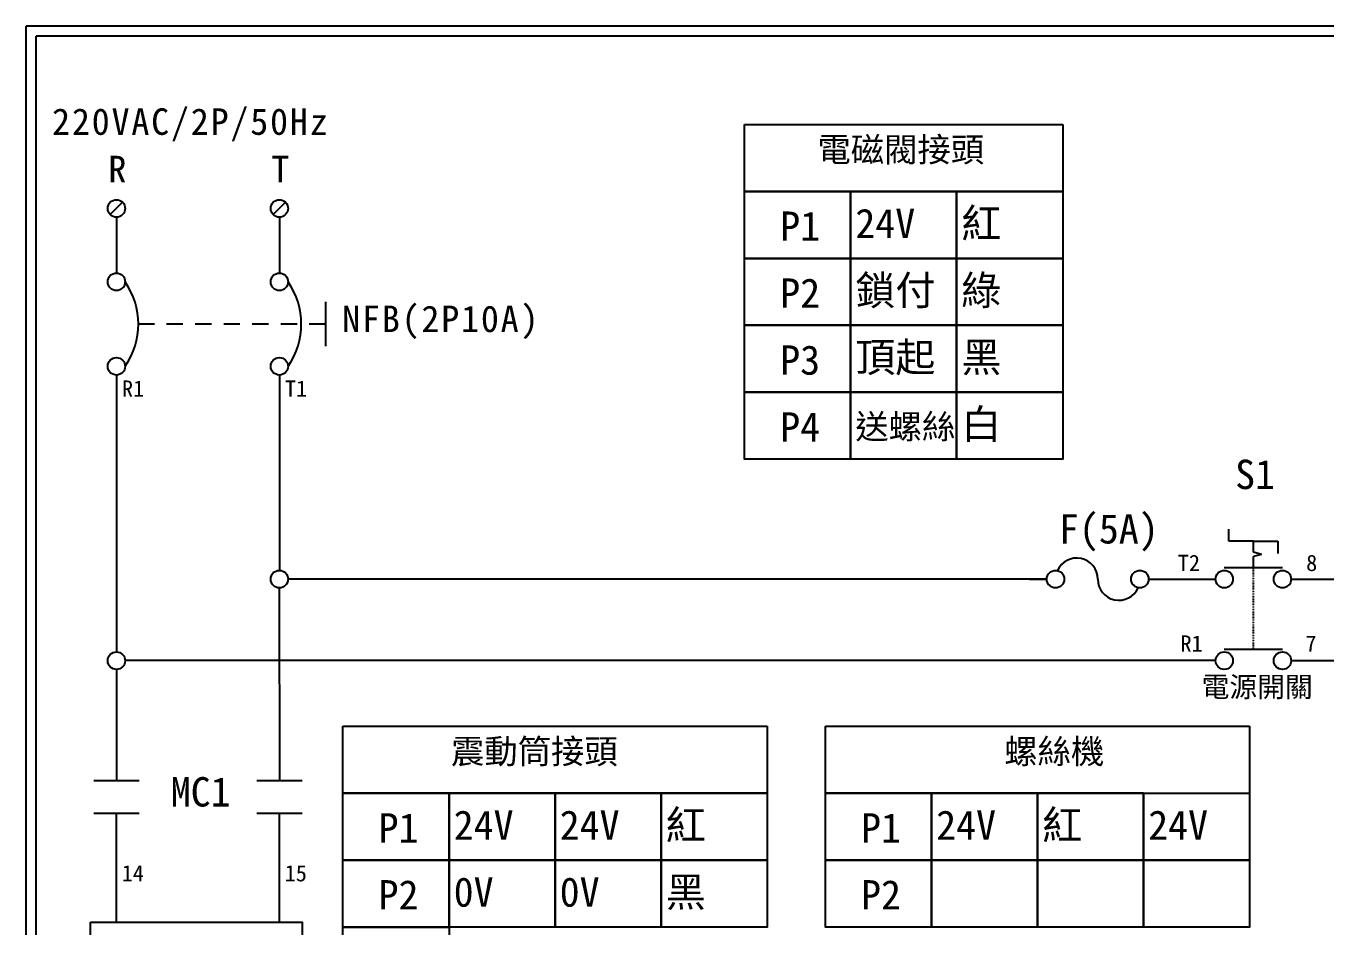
# Model space of a CAD drawing. Extents: x 10 to 297, y 3 to 207.
# Drawn here: x 10 to 169.5, y 96.5 to 207 of the extents above; entities that cross this region are included whole.
import ezdxf

# ---------------------------------------------------------------- set-up
doc = ezdxf.new("R2010")
doc.units = 0
doc.linetypes.add('DASHED', pattern=[0.2, 0.1, -0.1])
doc.linetypes.add('HIDDEN9', pattern=[3.5, 2, -1.5])
doc.layers.get('0').update_dxf_attribs({"linetype": 'CONTINUOUS'})
for name, color, linetype in [('7', 7, 'CONTINUOUS'), ('圖框層', 7, 'CONTINUOUS'), ('標尺寸層', 3, 'CONTINUOUS')]:
    doc.layers.add(name, color=color, linetype=linetype)
doc.styles.add('CNS', font='romanc.shx', dxfattribs={"bigfont": 'chineset.shx'})
doc.styles.add('STSL', font='kaiu.ttf')
doc.styles.add('標楷體', font='kaiu.ttf')

# ---------------------------------------------------------------- blocks, each defined once
blk = doc.blocks.new('FUSE')
at = {"color": 7}
for p, q in [((0, 0), (2.14, 0)), ((14.64, 0), (16.78, 0))]:
    blk.add_line(p, q, dxfattribs=at)
for centre in [(3.21, 0), (13.56, 0)]:
    blk.add_circle(centre, 1.07)
for centre, start, end in [((5.8, 0), 0, 156.116), ((10.98, 0), 180, 336.116)]:
    blk.add_arc(centre, 2.59, start, end, dxfattribs=at)

msp = doc.modelspace()

# ---------------------------------------------------------------- linework, layer by layer
for p, q in [((21.85, 185.35), (20.34, 183.83)), ((41.85, 185.35), (40.34, 183.83)), ((21.1, 164.1), (21.12, 130.19)), ((41.1, 164.1), (41.12, 140.19)), ((157.63, 143.77), (157.63, 145.27)), ((160.63, 143.77), (157.63, 143.77)), ((160.63, 143.77), (163.63, 143.77)), ((163.63, 143.77), (163.63, 142.27)), ((161.63, 142.16), (160.63, 142.43)), ((161.63, 142.16), (160.63, 141.89)), ((135.29, 139.12), (42.17, 139.12)), ((147.78, 139.12), (155.99, 139.12)), ((149.92, 139.12), (155.99, 139.12)), ((165.27, 139.12), (292.46, 139.12)), ((41.09, 138.05), (41.11, 114.4)), ((21.1, 128.05), (21.11, 114.4)), ((155.99, 129.12), (22.17, 129.12)), ((165.27, 129.12), (292.09, 129.12)), ((21.05, 110.42), (21.05, 104.56)), ((41.05, 110.42), (41.05, 104.56)), ((21.05, 104.56), (21.06, 97.03)), ((41.05, 104.56), (41.06, 97.03))]:
    msp.add_line(p, q)
at = {"color": 7, "linetype": 'HIDDEN9'}
msp.add_line((46.76, 170.41), (23.79, 170.41), dxfattribs=at)
for centre in [(21.1, 184.59), (41.1, 184.59), (21.1, 175.59), (41.1, 175.59), (21.1, 165.23), (41.1, 165.23), (41.1, 139.12), (21.1, 129.12)]:
    msp.add_circle(centre, 1.07)
at = {"color": 7}
for centre in [(14.74, 170.41), (34.74, 170.41)]:
    msp.add_arc(centre, 9.05, 325.1286, 34.8714, dxfattribs=at)
at = {"layer": '7'}
for p, q in [((160.63, 142.43), (160.63, 143.77)), ((157.06, 140.55), (164.2, 140.55)), ((160.63, 140.55), (160.63, 141.89)), ((157.06, 130.55), (164.2, 130.55))]:
    msp.add_line(p, q, dxfattribs=at)
at = {"layer": '7', "linetype": 'DASHED'}
msp.add_line((160.63, 130.55), (160.63, 140.55), dxfattribs=at)
at = {"layer": '7'}
for centre in [(157.06, 139.12), (164.2, 139.12), (157.06, 129.12), (164.2, 129.12)]:
    msp.add_circle(centre, 1.07, dxfattribs=at)
at = {"layer": '圖框層', "color": 7}
for p, q in [((297, 206.97), (10, 206.97)), ((10, 3), (10, 206.97)), ((295.75, 205.72), (11.25, 205.72)), ((11.25, 4.25), (11.25, 205.72))]:
    msp.add_line(p, q, dxfattribs=at)
at = {"layer": '標尺寸層', "color": 7}
for p, q in [((98.19, 194.89), (111.2, 194.89)), ((98.19, 186.68), (98.19, 194.89)), ((111.2, 194.89), (124.21, 194.89)), ((124.21, 194.89), (137.23, 194.89)), ((137.23, 194.89), (137.23, 186.68)), ((111.2, 186.68), (98.19, 186.68)), ((124.21, 186.68), (111.2, 186.68)), ((137.23, 186.68), (124.21, 186.68)), ((21.1, 183.52), (21.1, 176.66)), ((41.1, 183.52), (41.1, 176.66)), ((46.76, 173.14), (46.76, 167.68)), ((21.1, 164.16), (21.1, 164.1)), ((41.1, 164.16), (41.1, 164.1)), ((48.9, 121.08), (74.93, 121.08)), ((48.9, 112.87), (48.9, 121.08)), ((74.93, 121.08), (87.94, 121.08)), ((87.94, 121.08), (100.95, 121.08)), ((100.95, 121.08), (100.95, 112.87)), ((108.11, 121.08), (121.12, 121.08)), ((108.11, 112.87), (108.11, 121.08)), ((121.12, 121.08), (134.13, 121.08)), ((134.13, 121.08), (147.15, 121.08)), ((147.15, 121.08), (160.16, 121.08)), ((160.16, 121.08), (160.16, 112.87)), ((18.32, 114.4), (23.89, 114.4)), ((38.32, 114.4), (43.89, 114.4)), ((61.92, 112.87), (48.9, 112.87)), ((74.93, 112.87), (61.92, 112.87)), ((87.94, 112.87), (74.93, 112.87)), ((100.95, 112.87), (87.94, 112.87)), ((121.12, 112.87), (108.11, 112.87)), ((134.13, 112.87), (121.12, 112.87)), ((147.15, 112.87), (134.13, 112.87)), ((18.32, 110.42), (23.89, 110.42)), ((21.05, 110.42), (21.05, 104.56)), ((38.32, 110.42), (43.89, 110.42))]:
    msp.add_line(p, q, dxfattribs=at)
for points in [[(98.19, 186.68), (111.2, 186.68), (111.2, 178.47), (98.19, 178.47)], [(111.2, 186.68), (124.21, 186.68), (124.21, 178.47), (111.2, 178.47)], [(124.21, 186.68), (137.23, 186.68), (137.23, 178.47), (124.21, 178.47)], [(98.19, 178.47), (111.2, 178.47), (111.2, 170.26), (98.19, 170.26)], [(111.2, 178.47), (124.21, 178.47), (124.21, 170.26), (111.2, 170.26)], [(124.21, 178.47), (137.23, 178.47), (137.23, 170.26), (124.21, 170.26)], [(98.19, 170.26), (111.2, 170.26), (111.2, 162.05), (98.19, 162.05)], [(111.2, 170.26), (124.21, 170.26), (124.21, 162.05), (111.2, 162.05)], [(124.21, 170.26), (137.23, 170.26), (137.23, 162.05), (124.21, 162.05)], [(98.19, 162.05), (111.2, 162.05), (111.2, 153.84), (98.19, 153.84)], [(111.2, 162.05), (124.21, 162.05), (124.21, 153.84), (111.2, 153.84)], [(124.21, 162.05), (137.23, 162.05), (137.23, 153.84), (124.21, 153.84)], [(48.9, 112.87), (61.92, 112.87), (61.92, 104.66), (48.9, 104.66)], [(61.92, 112.87), (74.93, 112.87), (74.93, 104.66), (61.92, 104.66)], [(74.93, 112.87), (87.94, 112.87), (87.94, 104.66), (74.93, 104.66)], [(87.94, 112.87), (100.95, 112.87), (100.95, 104.66), (87.94, 104.66)], [(108.11, 112.87), (121.12, 112.87), (121.12, 104.66), (108.11, 104.66)], [(121.12, 112.87), (134.13, 112.87), (134.13, 104.66), (121.12, 104.66)], [(134.13, 112.87), (147.15, 112.87), (147.15, 104.66), (134.13, 104.66)], [(147.15, 112.87), (160.16, 112.87), (160.16, 104.66), (147.15, 104.66)], [(48.9, 104.66), (61.92, 104.66), (61.92, 96.45), (48.9, 96.45)], [(61.92, 104.66), (74.93, 104.66), (74.93, 96.45), (61.92, 96.45)], [(74.93, 104.66), (87.94, 104.66), (87.94, 96.45), (74.93, 96.45)], [(87.94, 104.66), (100.95, 104.66), (100.95, 96.45), (87.94, 96.45)], [(108.11, 104.66), (121.12, 104.66), (121.12, 96.45), (108.11, 96.45)], [(121.12, 104.66), (134.13, 104.66), (134.13, 96.45), (121.12, 96.45)], [(134.13, 104.66), (147.15, 104.66), (147.15, 96.45), (134.13, 96.45)], [(147.15, 104.66), (160.16, 104.66), (160.16, 96.45), (147.15, 96.45)], [(17.91, 97.03), (43.9, 97.03), (43.9, 79.65), (17.91, 79.65)], [(48.9, 96.45), (61.92, 96.45), (61.92, 88.24), (48.9, 88.24)]]:
    msp.add_lwpolyline(points, close=True, dxfattribs=at)

# ---------------------------------------------------------------- block references
at = {"color": 7}
msp.add_blockref('FUSE', (133.14, 139.12), dxfattribs=at)

# ---------------------------------------------------------------- texts
at = {"color": 0, "char_height": 3.25, "style": '標楷體'}
for s, insert, width, attachment_point in [('\\pt6.5;{\\T1.1;220VAC/2P/50Hz}', (13.2, 196.87), 35.213, 1), ('\\pt6.5;{\\T1.1;R}', (20.1, 191.05), 2, 1), ('\\pt6.5;{\\T1.1;T}', (40.1, 191.05), 2, 1), ('\\pt6.5;{\\T1.1;NFB(2P10A)}', (60.96, 172.68), 24.6072, 2)]:
    msp.add_mtext(s, dxfattribs=dict(at, insert=insert, width=width, attachment_point=attachment_point))
at = {"layer": '圖框層', "color": 4, "style": 'STSL'}
for s, height, p in [('電磁閥接頭', 3, (107.13, 190.31)), ('紅', 3.6, (124.79, 180.96)), ('P1', 3.6, (102.56, 180.62)), ('24V', 3.6, (111.78, 180.96)), ('P2', 3.6, (102.56, 172.41)), ('鎖付', 3.6, (111.78, 172.75)), ('綠', 3.6, (124.79, 172.75)), ('P3', 3.6, (102.56, 164.2)), ('頂起', 3.6, (111.78, 164.54)), ('黑', 3.6, (124.79, 164.54)), ('R1', 2, (21.78, 161.49)), ('T1', 2, (41.78, 161.49)), ('P4', 3.6, (102.56, 155.99)), ('送螺絲', 3, (111.78, 156.33)), ('白', 3.6, (124.79, 156.33)), ('S1', 3.6, (158.39, 150.17)), ('F(5A)', 3.6, (136.77, 143.49)), ('T2', 2, (151.36, 140.11)), ('8', 2, (167.11, 140.11)), ('R1', 2, (151.69, 130.22)), ('7', 2, (167.02, 130.22)), ('震動筒接頭', 3, (62.16, 116.49)), ('螺絲機', 3, (130.06, 116.49)), ('MC1', 3.6, (27.76, 111.23)), ('P1', 3.6, (53.27, 106.81)), ('24V', 3.6, (62.49, 107.15)), ('24V', 3.6, (75.5, 107.15)), ('紅', 3.6, (88.51, 107.15)), ('P1', 3.6, (112.48, 106.81)), ('24V', 3.6, (121.7, 107.15)), ('紅', 3.6, (134.71, 107.15)), ('24V', 3.6, (147.72, 107.15)), ('14', 2, (21.75, 102.05)), ('15', 2, (41.75, 102.05)), ('P2', 3.6, (53.27, 98.6)), ('0V', 3.6, (62.49, 98.94)), ('0V', 3.6, (75.5, 98.94)), ('黑', 3.6, (88.51, 98.94)), ('P2', 3.6, (112.48, 98.6))]:
    msp.add_text(s, height=height, dxfattribs=at).set_placement(p)
at = {"layer": '標尺寸層', "color": 7, "insert": (154.28, 127.16), "char_height": 2.5, "width": 14.0847, "attachment_point": 1, "style": 'CNS'}
msp.add_mtext('{\\fDFKai-SB|b0|i0|c136|p65;電源開關}', dxfattribs=at)

doc.saveas('drawing.dxf')
